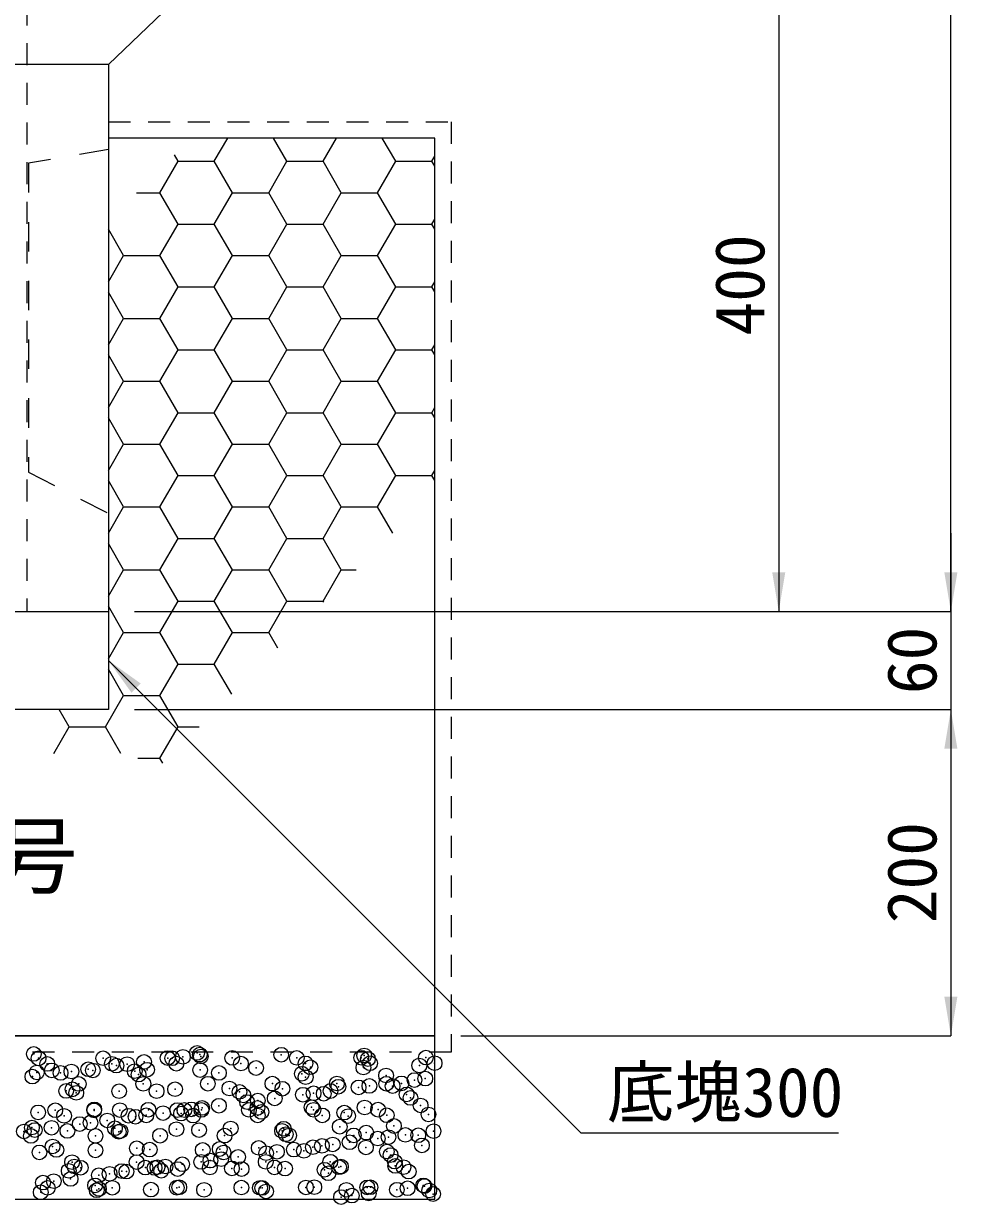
# Model space of a CAD drawing. Units: millimetres at full size; some dimension numbers follow another scale. Extents: x 40781 to 122968, y -21714 to -2620.
# Drawn here: x 88350 to 88922, y -12476 to -11753 of the extents above; entities that cross this region are included whole.
import ezdxf
from ezdxf.enums import TextEntityAlignment as Align

# ---------------------------------------------------------------- set-up
doc = ezdxf.new("R2010")
doc.units = ezdxf.units.MM
doc.header["$LTSCALE"] = 18
doc.header["$PDMODE"] = 32
doc.header["$PDSIZE"] = 9
doc.linetypes.add('USER2', pattern=[1.35, 0.75, -0.6])
doc.linetypes.add('USER3', pattern=[2, 1, -1])
for name, color, linetype, lineweight in [('0_2', 7, 'Continuous', 9), ('ハッチング', 7, 'Continuous', 5), ('寸法線', 7, 'Continuous', 9), ('本体', 2, 'Continuous', 13)]:
    doc.layers.add(name, color=color, linetype=linetype, lineweight=lineweight)
doc.styles.add('ＭＳ ゴシック', font='')
doc.styles.get('ＭＳ ゴシック').set_extended_font_data('MS Gothic')

# ---------------------------------------------------------------- blocks, each defined once
blk = doc.blocks.new('filled_arrow')
at = {"color": 0, "linetype": 'Continuous', "lineweight": -2}
blk.add_solid([(7.5, 1.25), (0, 0), (7.5, -1.25)], dxfattribs=at)

msp = doc.modelspace()

# ---------------------------------------------------------------- linework, layer by layer
at = {"layer": '0_2', "linetype": 'USER3'}
for p, q in [((88401.74, -11829.91), (88352.74, -11838.36)), ((88352.74, -11838.36), (88352.74, -12027.53)), ((88352.74, -12027.53), (88401.74, -12052.87))]:
    msp.add_line(p, q, dxfattribs=at)
at = {"layer": 'ハッチング'}
for p, q in [((88466.61, -11837.16), (88474.84, -11822.91)), ((88511.06, -11837.16), (88502.84, -11822.91)), ((88533.29, -11837.16), (88541.51, -11822.91)), ((88577.74, -11837.16), (88569.51, -11822.91)), ((88433.27, -11856.41), (88444.39, -11837.16)), ((88444.39, -11837.16), (88442.15, -11833.29)), ((88444.39, -11837.16), (88466.61, -11837.16)), ((88477.72, -11856.41), (88466.61, -11837.16)), ((88499.95, -11856.41), (88511.06, -11837.16)), ((88511.06, -11837.16), (88533.29, -11837.16)), ((88544.4, -11856.41), (88533.29, -11837.16)), ((88566.62, -11856.41), (88577.74, -11837.16)), ((88577.74, -11837.16), (88599.96, -11837.16)), ((88599.96, -11837.16), (88601.74, -11834.09)), ((88601.74, -11840.23), (88599.96, -11837.16)), ((88419.04, -11856.41), (88433.27, -11856.41)), ((88444.39, -11875.65), (88433.27, -11856.41)), ((88466.61, -11875.65), (88477.72, -11856.41)), ((88477.73, -11856.41), (88499.95, -11856.41)), ((88511.06, -11875.65), (88499.95, -11856.41)), ((88533.29, -11875.65), (88544.4, -11856.41)), ((88544.4, -11856.41), (88566.62, -11856.41)), ((88577.74, -11875.65), (88566.62, -11856.41)), ((88433.27, -11894.9), (88444.39, -11875.65)), ((88444.39, -11875.65), (88466.61, -11875.65)), ((88477.72, -11894.9), (88466.61, -11875.65)), ((88499.95, -11894.9), (88511.06, -11875.65)), ((88511.06, -11875.65), (88533.29, -11875.65)), ((88544.4, -11894.9), (88533.29, -11875.65)), ((88566.62, -11894.9), (88577.74, -11875.65)), ((88577.74, -11875.65), (88599.96, -11875.65)), ((88599.96, -11875.65), (88601.74, -11872.58)), ((88601.74, -11878.73), (88599.96, -11875.65)), ((88411.05, -11894.9), (88401.74, -11878.77)), ((88401.74, -11911.03), (88411.05, -11894.9)), ((88411.05, -11894.9), (88433.27, -11894.9)), ((88444.39, -11914.15), (88433.27, -11894.9)), ((88466.61, -11914.15), (88477.72, -11894.9)), ((88477.73, -11894.9), (88499.95, -11894.9)), ((88511.06, -11914.15), (88499.95, -11894.9)), ((88533.29, -11914.15), (88544.4, -11894.9)), ((88544.4, -11894.9), (88566.62, -11894.9)), ((88577.74, -11914.15), (88566.62, -11894.9)), ((88599.96, -11914.15), (88601.74, -11911.08)), ((88411.05, -11933.4), (88401.74, -11917.27)), ((88433.27, -11933.4), (88444.39, -11914.15)), ((88444.39, -11914.15), (88466.61, -11914.15)), ((88477.72, -11933.4), (88466.61, -11914.15)), ((88499.95, -11933.4), (88511.06, -11914.15)), ((88511.06, -11914.15), (88533.29, -11914.15)), ((88544.4, -11933.4), (88533.29, -11914.15)), ((88566.62, -11933.4), (88577.74, -11914.15)), ((88577.74, -11914.15), (88599.96, -11914.15)), ((88601.74, -11917.22), (88599.96, -11914.15)), ((88401.74, -11949.53), (88411.05, -11933.4)), ((88411.05, -11933.4), (88433.27, -11933.4)), ((88444.39, -11952.64), (88433.27, -11933.4)), ((88466.61, -11952.64), (88477.72, -11933.4)), ((88477.73, -11933.4), (88499.95, -11933.4)), ((88511.06, -11952.64), (88499.95, -11933.4)), ((88533.29, -11952.64), (88544.4, -11933.4)), ((88544.4, -11933.4), (88566.62, -11933.4)), ((88577.74, -11952.64), (88566.62, -11933.4)), ((88411.05, -11971.89), (88401.74, -11955.76)), ((88433.27, -11971.89), (88444.39, -11952.64)), ((88444.39, -11952.64), (88466.61, -11952.64)), ((88477.72, -11971.89), (88466.61, -11952.64)), ((88499.95, -11971.89), (88511.06, -11952.64)), ((88511.06, -11952.64), (88533.29, -11952.64)), ((88544.4, -11971.89), (88533.29, -11952.64)), ((88566.62, -11971.89), (88577.74, -11952.64)), ((88577.74, -11952.64), (88599.96, -11952.64)), ((88599.96, -11952.64), (88601.74, -11949.57)), ((88601.74, -11955.72), (88599.96, -11952.64)), ((88401.74, -11988.02), (88411.05, -11971.89)), ((88411.05, -11971.89), (88433.27, -11971.89)), ((88444.39, -11991.14), (88433.27, -11971.89)), ((88466.61, -11991.14), (88477.72, -11971.89)), ((88477.73, -11971.89), (88499.95, -11971.89)), ((88511.06, -11991.14), (88499.95, -11971.89)), ((88533.29, -11991.14), (88544.4, -11971.89)), ((88544.4, -11971.89), (88566.62, -11971.89)), ((88577.74, -11991.14), (88566.62, -11971.89)), ((88433.27, -12010.39), (88444.39, -11991.14)), ((88444.39, -11991.14), (88466.61, -11991.14)), ((88477.72, -12010.39), (88466.61, -11991.14)), ((88499.95, -12010.39), (88511.06, -11991.14)), ((88511.06, -11991.14), (88533.29, -11991.14)), ((88544.4, -12010.39), (88533.29, -11991.14)), ((88566.62, -12010.39), (88577.74, -11991.14)), ((88577.74, -11991.14), (88599.96, -11991.14)), ((88599.96, -11991.14), (88601.74, -11988.06)), ((88601.74, -11994.21), (88599.96, -11991.14)), ((88411.05, -12010.39), (88401.74, -11994.26)), ((88401.74, -12026.52), (88411.05, -12010.39)), ((88411.05, -12010.39), (88433.27, -12010.39)), ((88444.39, -12029.63), (88433.27, -12010.39)), ((88466.61, -12029.63), (88477.72, -12010.39)), ((88477.73, -12010.39), (88499.95, -12010.39)), ((88511.06, -12029.63), (88499.95, -12010.39)), ((88533.29, -12029.63), (88544.4, -12010.39)), ((88544.4, -12010.39), (88566.62, -12010.39)), ((88577.74, -12029.63), (88566.62, -12010.39)), ((88599.96, -12029.63), (88601.74, -12026.56)), ((88411.05, -12048.88), (88401.74, -12032.75)), ((88433.27, -12048.88), (88444.39, -12029.63)), ((88444.39, -12029.63), (88466.61, -12029.63)), ((88477.72, -12048.88), (88466.61, -12029.63)), ((88499.95, -12048.88), (88511.06, -12029.63)), ((88511.06, -12029.63), (88533.29, -12029.63)), ((88544.4, -12048.88), (88533.29, -12029.63)), ((88566.62, -12048.88), (88577.74, -12029.63)), ((88577.74, -12029.63), (88599.96, -12029.63)), ((88601.74, -12032.71), (88599.96, -12029.63)), ((88401.74, -12065.01), (88411.05, -12048.88)), ((88411.05, -12048.88), (88433.27, -12048.88)), ((88444.39, -12068.13), (88433.27, -12048.88)), ((88466.61, -12068.13), (88477.72, -12048.88)), ((88477.73, -12048.88), (88499.95, -12048.88)), ((88511.06, -12068.13), (88499.95, -12048.88)), ((88533.29, -12068.13), (88544.4, -12048.88)), ((88544.4, -12048.88), (88566.62, -12048.88)), ((88575.9, -12064.95), (88566.62, -12048.88)), ((88411.05, -12087.38), (88401.74, -12071.25)), ((88433.27, -12087.38), (88444.39, -12068.13)), ((88444.39, -12068.13), (88466.61, -12068.13)), ((88477.72, -12087.38), (88466.61, -12068.13)), ((88499.95, -12087.38), (88511.06, -12068.13)), ((88511.06, -12068.13), (88533.29, -12068.13)), ((88544.4, -12087.38), (88533.29, -12068.13)), ((88401.74, -12103.51), (88411.05, -12087.38)), ((88411.05, -12087.38), (88433.27, -12087.38)), ((88444.39, -12106.62), (88433.27, -12087.38)), ((88466.61, -12106.62), (88477.72, -12087.38)), ((88477.73, -12087.38), (88499.95, -12087.38)), ((88511.06, -12106.62), (88499.95, -12087.38)), ((88533.29, -12106.62), (88544.4, -12087.38)), ((88544.4, -12087.38), (88553.47, -12087.38)), ((88433.27, -12125.87), (88444.39, -12106.62)), ((88444.39, -12106.62), (88466.61, -12106.62)), ((88477.72, -12125.87), (88466.61, -12106.62)), ((88499.95, -12125.87), (88511.06, -12106.62)), ((88511.06, -12106.62), (88533.29, -12106.62)), ((88533.63, -12107.22), (88533.29, -12106.62)), ((88411.05, -12125.87), (88401.74, -12109.74)), ((88401.74, -12142), (88411.05, -12125.87)), ((88411.05, -12125.87), (88433.27, -12125.87)), ((88444.39, -12145.12), (88433.27, -12125.87)), ((88466.61, -12145.12), (88477.72, -12125.87)), ((88477.73, -12125.87), (88499.95, -12125.87)), ((88505.45, -12135.4), (88499.95, -12125.87)), ((88411.05, -12164.37), (88401.74, -12148.24)), ((88433.27, -12164.37), (88444.39, -12145.12)), ((88444.39, -12145.12), (88466.61, -12145.12)), ((88477.27, -12163.58), (88466.61, -12145.12)), ((88399.94, -12183.61), (88411.05, -12164.37)), ((88411.05, -12164.37), (88433.27, -12164.37)), ((88444.39, -12183.61), (88433.27, -12164.37)), ((88377.71, -12183.61), (88371.53, -12172.91)), ((88368.34, -12199.84), (88377.71, -12183.61)), ((88377.71, -12183.61), (88399.94, -12183.61)), ((88409.31, -12199.84), (88399.94, -12183.61)), ((88433.27, -12202.86), (88444.39, -12183.61)), ((88444.39, -12183.61), (88457.24, -12183.61)), ((88419.76, -12202.86), (88433.27, -12202.86)), ((88435, -12205.85), (88433.27, -12202.86))]:
    msp.add_line(p, q, dxfattribs=at)
at = {"layer": 'ハッチング', "linetype": 'USER2', "lineweight": 9}
msp.add_lwpolyline([(88401.74, -11812.91), (88611.74, -11812.91), (88611.74, -12382.91), (87791.74, -12382.91), (87791.74, -11812.91), (88001.74, -11812.91)], dxfattribs=at)
at = {"layer": 'ハッチング', "lineweight": 20}
msp.add_lwpolyline([(88001.74, -11822.91), (87801.74, -11822.91), (87801.74, -12372.91), (88601.74, -12372.91), (88601.74, -11822.91), (88401.74, -11822.91)], dxfattribs=at)
msp.add_lwpolyline([(87801.74, -12472.91), (88601.74, -12472.91), (88601.74, -12372.91), (87801.74, -12372.91)], close=True, dxfattribs=at)
at = {"layer": 'ハッチング'}
for p in [(88356, -12383.93), (88358.94, -12386.64), (88398.49, -12386.57), (88438.04, -12386.5), (88440.79, -12386.59), (88447.4, -12385.72), (88456.04, -12383.34), (88457.72, -12384.36), (88458.39, -12385.49), (88477.59, -12386.43), (88507.61, -12384.46), (88517.14, -12386.36), (88556.69, -12386.28), (88558.43, -12384.9), (88560.77, -12387.05), (88596.24, -12386.21), (88364.29, -12390.06), (88367.05, -12394.05), (88389.35, -12393.36), (88392.18, -12394.06), (88403.84, -12389.98), (88406.6, -12391.09), (88413.21, -12390.22), (88423.54, -12388.86), (88425.42, -12393.64), (88443.39, -12389.91), (88457.91, -12393.79), (88482.94, -12389.84), (88492.21, -12392.56), (88522.49, -12389.77), (88525.45, -12392.13), (88557.94, -12392.29), (88562.04, -12389.7), (88592.24, -12391.05), (88601.59, -12389.62), (88355.17, -12397.86), (88357.88, -12395.3), (88372.42, -12395.59), (88379.03, -12394.72), (88417.87, -12394.49), (88420.21, -12396.63), (88469.43, -12395.61), (88520.25, -12396.05), (88522.59, -12398.19), (88571.82, -12397.17), (88589.24, -12399.93), (88595.85, -12399.06), (88375.81, -12406.63), (88379.69, -12405.63), (88382.03, -12407.78), (88383.57, -12402.34), (88408.29, -12406.78), (88423.12, -12402.27), (88431.26, -12406.76), (88442.59, -12405.55), (88462.67, -12402.19), (88475.84, -12405.12), (88482.07, -12407.19), (88502.22, -12402.12), (88508.33, -12405.28), (88527.48, -12408.06), (88533.64, -12408.32), (88537.8, -12406.7), (88541.77, -12402.05), (88542.63, -12404.04), (88555.05, -12404.43), (88561.66, -12403.56), (88571.99, -12402.2), (88575.87, -12403.62), (88581.32, -12401.98), (88584.46, -12408.75), (88469.43, -12415.7), (88484.42, -12409.34), (88486.68, -12413.43), (88493.29, -12412.56), (88503.62, -12411.2), (88520.87, -12408.93), (88586.8, -12410.9), (88593.04, -12415.52), (88358.68, -12419.77), (88369.2, -12418.45), (88374.55, -12421.86), (88392.98, -12418.53), (88393.08, -12417.9), (88408.75, -12418.37), (88414.1, -12421.79), (88418.31, -12422.43), (88424.92, -12421.56), (88426.22, -12418.11), (88435.25, -12420.2), (88443.9, -12418.34), (88446.24, -12420.49), (88448.29, -12418.3), (88452.5, -12417.93), (88453.65, -12421.71), (88458.71, -12418.26), (88459.11, -12417.06), (88487.84, -12418.23), (88493.01, -12417.03), (88493.2, -12421.64), (88495.46, -12419.46), (88526.25, -12416.6), (88527.39, -12418.16), (88532.75, -12421.57), (88546.28, -12419.9), (88548.62, -12422.05), (88558.74, -12416.76), (88566.94, -12418.09), (88572.3, -12421.5), (88597.85, -12421.02), (88354.9, -12429.05), (88366.88, -12429.2), (88384.13, -12426.93), (88390.74, -12426.06), (88401.06, -12424.7), (88405.72, -12429.49), (88443.39, -12430.02), (88476.64, -12429.59), (88509.13, -12429.75), (88543.43, -12428.51), (88576.67, -12428.09), (88349.94, -12431.43), (88354.28, -12434.21), (88356.55, -12430.56), (88376.61, -12431.1), (88393.83, -12434.14), (88408.06, -12431.63), (88409.09, -12431.25), (88433.38, -12434.07), (88457.29, -12430.61), (88472.93, -12434), (88508.11, -12431.05), (88510.45, -12433.19), (88512.48, -12433.92), (88552.03, -12433.85), (88559.67, -12432.17), (88566.76, -12435.77), (88573.37, -12434.9), (88583.7, -12433.54), (88591.58, -12433.78), (88600.95, -12431.27), (88359.48, -12444.24), (88367.54, -12440.63), (88369.88, -12442.78), (88393.78, -12443), (88419.11, -12441.76), (88427.02, -12442.58), (88459.51, -12442.74), (88469.93, -12442.19), (88472.27, -12444.34), (88493.81, -12441.5), (88498.39, -12444.77), (88505, -12443.9), (88515.33, -12442.54), (88521.49, -12443.32), (88527.05, -12441.08), (88532.58, -12440.27), (88539.19, -12439.4), (88549.51, -12438.04), (88559.54, -12441.23), (88572.31, -12443.75), (88593.84, -12440), (88379.45, -12450.25), (88419, -12450.18), (88446.96, -12451.54), (88458.55, -12450.1), (88464.21, -12449.27), (88470.82, -12448.4), (88481.14, -12447.04), (88498.1, -12450.03), (88537.65, -12449.96), (88574.65, -12445.9), (88577.2, -12449.89), (88377.41, -12455.57), (88380.93, -12452.9), (88384.81, -12453.66), (88395.84, -12458.27), (88402.45, -12457.4), (88409.89, -12455.72), (88412.77, -12456.04), (88424.36, -12453.59), (88430.02, -12453.77), (88431.75, -12453.34), (88434.09, -12455.48), (88436.63, -12452.9), (88444.19, -12454.49), (88463.91, -12453.52), (88477.44, -12454.06), (88483.32, -12454.46), (88503.46, -12453.44), (88509.93, -12454.22), (88534.14, -12454.9), (88536.48, -12457.04), (88543.01, -12453.37), (88544.23, -12452.98), (88577.47, -12452.56), (88582.56, -12453.3), (88585.7, -12456.02), (88361.65, -12462.77), (88364.54, -12466.01), (88368.26, -12461.9), (88378.59, -12460.54), (88393.57, -12464.49), (88395.91, -12466.63), (88404.09, -12465.94), (88443.64, -12465.87), (88445.14, -12465.61), (88483.19, -12465.8), (88494.61, -12465.97), (88495.96, -12466.05), (88522.74, -12465.73), (88527.85, -12465.55), (88560.34, -12465.7), (88562.29, -12465.65), (88585.08, -12466.24), (88594.64, -12464.47), (88595.41, -12464.88), (88360.28, -12468.71), (88394.58, -12467.47), (88427.82, -12467.05), (88460.31, -12467.21), (88498.3, -12468.19), (88544.29, -12471.61), (88547.53, -12467.17), (88550.9, -12470.74), (88561.22, -12469.38), (88578.47, -12467.11), (88598.34, -12467.61), (88600.68, -12469.75)]:
    msp.add_point(p, dxfattribs=at)
at = {"layer": '寸法線'}
for p, q in [((88917.91, -12112.91), (88917.91, -11272.91)), ((88812.46, -11712.91), (88812.46, -12112.91)), ((88917.91, -12064.91), (88917.91, -12220.91)), ((88417.74, -12112.91), (88812.46, -12112.91)), ((88417.74, -12112.91), (88917.91, -12112.91)), ((88417.74, -12112.91), (88917.91, -12112.91)), ((88417.74, -12172.91), (88917.91, -12172.91)), ((88417.74, -12172.91), (88917.91, -12172.91)), ((88917.91, -12172.91), (88917.91, -12372.91)), ((88617.74, -12372.91), (88917.91, -12372.91))]:
    msp.add_line(p, q, dxfattribs=at)
msp.add_lwpolyline([(88401.74, -12142.91), (88691.18, -12432.35), (88848.99, -12432.35)], dxfattribs=at)
at = {"layer": '本体', "linetype": 'USER2'}
msp.add_line((88351.74, -11716.11), (88351.74, -12112.91), dxfattribs=at)
at = {"layer": '本体'}
for p, q in [((88448.74, -11732.91), (88401.74, -11777.91)), ((88401.74, -11777.91), (88401.74, -12112.91)), ((88001.74, -12112.91), (88401.74, -12112.91)), ((88348.74, -12112.91), (88401.74, -12112.91)), ((88401.74, -12112.91), (88401.74, -12172.91)), ((88401.74, -12172.91), (88001.74, -12172.91))]:
    msp.add_line(p, q, dxfattribs=at)
at = {"layer": '本体', "lineweight": 9}
msp.add_line((88401.74, -11777.91), (88001.74, -11777.91), dxfattribs=at)

# ---------------------------------------------------------------- block references
at = {"layer": '寸法線', "xscale": 3.2, "yscale": 3.2}
for p, rotation in [((88812.46, -12112.91), 90), ((88917.91, -12112.91), 90), ((88917.91, -12112.91), 90), ((88401.74, -12142.91), 315), ((88917.91, -12172.91), 270), ((88917.91, -12172.91), 270), ((88917.91, -12372.91), 90)]:
    msp.add_blockref('filled_arrow', p, dxfattribs=dict(at, rotation=rotation))

# ---------------------------------------------------------------- texts
at = {"layer": '0_2', "style": 'ＭＳ ゴシック'}
msp.add_text('（4号または5号', height=37.98, dxfattribs=at).set_placement((88020.44, -12243.67), align=Align.TOP_LEFT)
at = {"layer": '寸法線', "style": 'ＭＳ ゴシック'}
for s, p in [('400', (88788.46, -11912.91)), ('60', (88893.91, -12142.91)), ('200', (88893.91, -12272.91))]:
    msp.add_text(s, height=30.38, rotation=90, dxfattribs=at).set_placement(p, align=Align.MIDDLE_CENTER)
msp.add_text('底塊300', height=30.38, dxfattribs=at).set_placement((88707.18, -12392.17), align=Align.TOP_LEFT)

doc.saveas('drawing.dxf')
